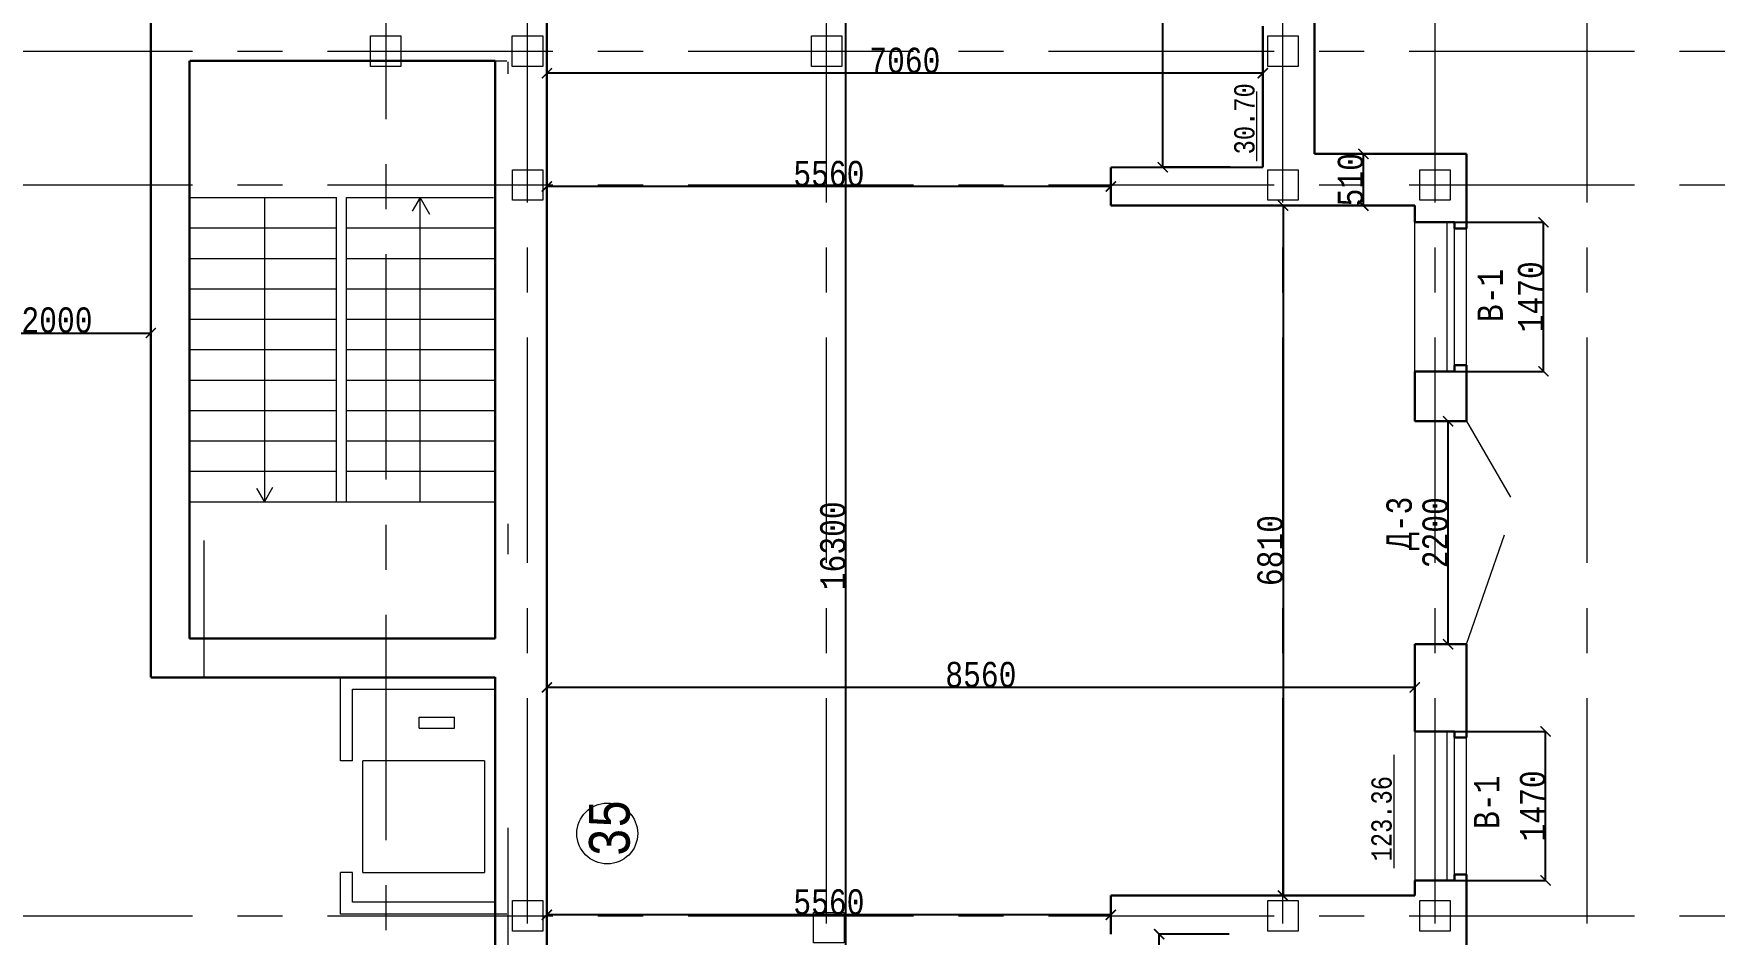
# Model space of a CAD drawing. Header units: millimetres. Extents: x -689206 to 4969298, y -1019800 to 703299.
# Drawn here: x -157068 to -140350, y -463225 to -454345 of the extents above; entities that cross this region are included whole.
import ezdxf

# ---------------------------------------------------------------- set-up
doc = ezdxf.new("R2010")
doc.units = ezdxf.units.MM
doc.linetypes.add('JIS_02_4.0', pattern=[5.5, 4, -1.5])
doc.linetypes.add('осеваяX2', pattern=[101.6, 63.5, -12.7, 12.7, -12.7])
for name, color, linetype, lineweight in [('несущие', 7, 'Continuous', 30), ('ОКНА', 250, 'Continuous', 20), ('РАЗМЕРЫ', 7, 'Continuous', 9), ('сваи', 7, 'JIS_02_4.0', 30), ('стены', 7, 'Continuous', 20)]:
    doc.layers.add(name, color=color, linetype=linetype, lineweight=lineweight)
doc.layers.add('четотам', color=7, linetype='Continuous')
doc.styles.add('Аннотативный', font='isocteur.ttf', dxfattribs={"width": 0.7, "height": 250})
doc.dimstyles.new('Аннотативный', dxfattribs={"dimscale": 0, "dimtxt": 250, "dimasz": 100, "dimexe": 1.25, "dimexo": 0.625, "dimtad": 1, "dimdec": 0, "dimtxsty": 'Аннотативный', "dimblk": 'ARCHTICK', "dimcen": 2.5, "dimadec": 0, "dimazin": 0, "dimtfac": 1, "dimtdec": 0, "dimtmove": 0, "dimatfit": 3, "dimfxl": 1, "dimarcsym": 0})

# ---------------------------------------------------------------- blocks, each defined once
blk = doc.blocks.new('_ArchTick')
at = {"color": 0, "linetype": 'ByBlock', "const_width": 0.15}
blk.add_lwpolyline([(-0.5, -0.5), (0.5, 0.5)], dxfattribs=at)
blk = doc.blocks.new('*D2977')
at = {"layer": 'Defpoints', "color": 0, "lineweight": 30, "transparency": 16777216}
for p in [(-145970, -463226), (-145279, -463226), (-145279, -467498)]:
    blk.add_point(p, dxfattribs=at)
at = {"layer": 'стены', "color": 0, "lineweight": -2, "transparency": 16777216}
for p, q in [((-145280, -463226), (-145972, -463226)), ((-145970, -467498), (-145970, -463226)), ((-145280, -467498), (-145972, -467498))]:
    blk.add_line(p, q, dxfattribs=at)
at = {"layer": 'стены', "color": 0, "lineweight": -2, "transparency": 16777216, "xscale": 100, "yscale": 100, "zscale": 100}
for p, rotation in [((-145970, -463226), 90), ((-145970, -467498), 270)]:
    blk.add_blockref('_ArchTick', p, dxfattribs=dict(at, rotation=rotation))
at = {"layer": 'стены', "color": 0, "lineweight": 5, "transparency": 16777216, "insert": (-146096, -465362), "char_height": 250, "attachment_point": 5, "rotation": 90, "style": 'Аннотативный'}
blk.add_mtext('4270', dxfattribs=at)
blk = doc.blocks.new('*D2978')
at = {"layer": 'Defpoints', "color": 0, "lineweight": 30, "transparency": 16777216}
for p in [(-145935, -451389), (-145268, -451389), (-145268, -455661)]:
    blk.add_point(p, dxfattribs=at)
at = {"layer": 'стены', "color": 0, "lineweight": -2, "transparency": 16777216}
for p, q in [((-145269, -451389), (-145937, -451389)), ((-145935, -455661), (-145935, -451389)), ((-145269, -455661), (-145937, -455661))]:
    blk.add_line(p, q, dxfattribs=at)
at = {"layer": 'стены', "color": 0, "lineweight": -2, "transparency": 16777216, "xscale": 100, "yscale": 100, "zscale": 100}
for p, rotation in [((-145935, -451389), 90), ((-145935, -455661), 270)]:
    blk.add_blockref('_ArchTick', p, dxfattribs=dict(at, rotation=rotation))
at = {"layer": 'стены', "color": 0, "lineweight": 5, "transparency": 16777216, "insert": (-146061, -453525), "char_height": 250, "attachment_point": 5, "rotation": 90, "style": 'Аннотативный'}
blk.add_mtext('4270', dxfattribs=at)
blk = doc.blocks.new('*D3035')
at = {"layer": 'Defpoints', "color": 0, "lineweight": 30, "transparency": 16777216}
for p in [(-144749, -456039), (-144749, -462846), (-144749, -462846)]:
    blk.add_point(p, dxfattribs=at)
at = {"layer": 'РАЗМЕРЫ', "color": 0, "lineweight": -2, "transparency": 16777216}
for p, q in [((-144750, -456039), (-144751, -456039)), ((-144749, -456039), (-144749, -462846)), ((-144750, -462846), (-144751, -462846))]:
    blk.add_line(p, q, dxfattribs=at)
at = {"layer": 'РАЗМЕРЫ', "color": 0, "lineweight": -2, "transparency": 16777216, "xscale": 100, "yscale": 100, "zscale": 100}
for p, rotation in [((-144749, -456039), 90), ((-144749, -462846), 270)]:
    blk.add_blockref('_ArchTick', p, dxfattribs=dict(at, rotation=rotation))
at = {"layer": 'РАЗМЕРЫ', "color": 0, "lineweight": 5, "transparency": 16777216, "insert": (-144875, -459442), "char_height": 250, "attachment_point": 5, "rotation": 90, "style": 'Аннотативный'}
blk.add_mtext('6810', dxfattribs=at)
blk = doc.blocks.new('*D3086')
at = {"layer": 'Defpoints', "color": 0, "linetype": 'ByBlock', "lineweight": 30, "transparency": 16777216}
for p in [(-143449, -461226), (-142159, -461226), (-143449, -462696)]:
    blk.add_point(p, dxfattribs=at)
at = {"layer": 'РАЗМЕРЫ', "color": 0, "linetype": 'ByBlock', "lineweight": -2, "transparency": 16777216}
for p, q in [((-143449, -461226), (-142158, -461226)), ((-142159, -462696), (-142159, -461226)), ((-143449, -462696), (-142158, -462696))]:
    blk.add_line(p, q, dxfattribs=at)
at = {"layer": 'РАЗМЕРЫ', "color": 0, "linetype": 'ByBlock', "lineweight": -2, "transparency": 16777216, "xscale": 100, "yscale": 100, "zscale": 100}
for p, rotation in [((-142159, -461226), 90), ((-142159, -462696), 270)]:
    blk.add_blockref('_ArchTick', p, dxfattribs=dict(at, rotation=rotation))
at = {"layer": 'РАЗМЕРЫ', "color": 0, "linetype": 'ByBlock', "lineweight": 5, "transparency": 16777216, "insert": (-142285, -461961), "char_height": 250, "attachment_point": 5, "rotation": 90, "style": 'Аннотативный'}
blk.add_mtext('1470', dxfattribs=at)
blk = doc.blocks.new('*D3087')
at = {"layer": 'Defpoints', "color": 0, "linetype": 'ByBlock', "lineweight": 30, "transparency": 16777216}
for p in [(-143449, -456204), (-142180, -456204), (-143449, -457674)]:
    blk.add_point(p, dxfattribs=at)
at = {"layer": 'РАЗМЕРЫ', "color": 0, "linetype": 'ByBlock', "lineweight": -2, "transparency": 16777216}
for p, q in [((-143449, -456204), (-142178, -456204)), ((-142180, -457674), (-142180, -456204)), ((-143449, -457674), (-142178, -457674))]:
    blk.add_line(p, q, dxfattribs=at)
at = {"layer": 'РАЗМЕРЫ', "color": 0, "linetype": 'ByBlock', "lineweight": -2, "transparency": 16777216, "xscale": 100, "yscale": 100, "zscale": 100}
for p, rotation in [((-142180, -456204), 90), ((-142180, -457674), 270)]:
    blk.add_blockref('_ArchTick', p, dxfattribs=dict(at, rotation=rotation))
at = {"layer": 'РАЗМЕРЫ', "color": 0, "linetype": 'ByBlock', "lineweight": 5, "transparency": 16777216, "insert": (-142305, -456939), "char_height": 250, "attachment_point": 5, "rotation": 90, "style": 'Аннотативный'}
blk.add_mtext('1470', dxfattribs=at)
blk = doc.blocks.new('*D3102')
at = {"layer": 'Defpoints', "color": 0, "linetype": 'ByBlock', "lineweight": 30, "transparency": 16777216}
for p in [(-143194, -458166), (-143249, -460366), (-143122, -460366)]:
    blk.add_point(p, dxfattribs=at)
at = {"layer": 'РАЗМЕРЫ', "color": 0, "linetype": 'ByBlock', "lineweight": -2, "transparency": 16777216}
for p, q in [((-143194, -458166), (-143120, -458166)), ((-143122, -458166), (-143122, -460366)), ((-143249, -460366), (-143120, -460366))]:
    blk.add_line(p, q, dxfattribs=at)
at = {"layer": 'РАЗМЕРЫ', "color": 0, "linetype": 'ByBlock', "lineweight": -2, "transparency": 16777216, "xscale": 100, "yscale": 100, "zscale": 100}
for p, rotation in [((-143122, -458166), 90), ((-143122, -460366), 270)]:
    blk.add_blockref('_ArchTick', p, dxfattribs=dict(at, rotation=rotation))
at = {"layer": 'РАЗМЕРЫ', "color": 0, "linetype": 'ByBlock', "lineweight": 5, "transparency": 16777216, "insert": (-143247, -459266), "char_height": 250, "attachment_point": 5, "rotation": 90, "style": 'Аннотативный'}
blk.add_mtext('2200', dxfattribs=at)
blk = doc.blocks.new('*D3176')
at = {"layer": 'Defpoints', "color": 0, "linetype": 'ByBlock', "lineweight": 30, "transparency": 16777216}
for p in [(-152009, -454733), (-152009, -455661), (-144949, -455661)]:
    blk.add_point(p, dxfattribs=at)
at = {"layer": 'РАЗМЕРЫ', "color": 0, "linetype": 'ByBlock', "lineweight": -2, "transparency": 16777216}
for p, q in [((-152009, -455660), (-152009, -454732)), ((-144949, -454733), (-152009, -454733)), ((-144949, -455660), (-144949, -454732))]:
    blk.add_line(p, q, dxfattribs=at)
at = {"layer": 'РАЗМЕРЫ', "color": 0, "linetype": 'ByBlock', "lineweight": -2, "transparency": 16777216, "xscale": 100, "yscale": 100, "zscale": 100, "rotation": 180}
blk.add_blockref('_ArchTick', (-152009, -454733), dxfattribs=at)
at = {"layer": 'РАЗМЕРЫ', "color": 0, "linetype": 'ByBlock', "lineweight": -2, "transparency": 16777216, "xscale": 100, "yscale": 100, "zscale": 100}
blk.add_blockref('_ArchTick', (-144949, -454733), dxfattribs=at)
at = {"layer": 'РАЗМЕРЫ', "color": 0, "linetype": 'ByBlock', "lineweight": 5, "transparency": 16777216, "insert": (-148479, -454608), "char_height": 250, "attachment_point": 5, "style": 'Аннотативный'}
blk.add_mtext('7060', dxfattribs=at)
blk = doc.blocks.new('*D3162')
at = {"layer": 'Defpoints', "color": 0, "linetype": 'ByBlock', "lineweight": 30, "transparency": 16777216}
for p in [(-155915, -456684), (-157768, -457303), (-155915, -457296)]:
    blk.add_point(p, dxfattribs=at)
at = {"layer": 'РАЗМЕРЫ', "color": 0, "linetype": 'ByBlock', "lineweight": -2, "transparency": 16777216}
for p, q in [((-155915, -456685), (-155915, -457297)), ((-157768, -457302), (-157768, -457294)), ((-157768, -457296), (-155915, -457296))]:
    blk.add_line(p, q, dxfattribs=at)
at = {"layer": 'РАЗМЕРЫ', "color": 0, "linetype": 'ByBlock', "lineweight": -2, "transparency": 16777216, "xscale": 100, "yscale": 100, "zscale": 100, "rotation": 180}
blk.add_blockref('_ArchTick', (-157768, -457296), dxfattribs=at)
at = {"layer": 'РАЗМЕРЫ', "color": 0, "linetype": 'ByBlock', "lineweight": -2, "transparency": 16777216, "xscale": 100, "yscale": 100, "zscale": 100}
blk.add_blockref('_ArchTick', (-155915, -457296), dxfattribs=at)
at = {"layer": 'РАЗМЕРЫ', "color": 0, "linetype": 'ByBlock', "lineweight": 5, "transparency": 16777216, "insert": (-156841, -457170), "char_height": 250, "attachment_point": 5, "style": 'Аннотативный'}
blk.add_mtext('2000', dxfattribs=at)
blk = doc.blocks.new('*D3189')
at = {"layer": 'Defpoints', "color": 0, "lineweight": 30, "ltscale": 15000, "transparency": 16777216}
for p in [(-152009, -460756), (-152009, -460792), (-143449, -460792)]:
    blk.add_point(p, dxfattribs=at)
at = {"layer": 'сваи', "color": 0, "lineweight": -2, "ltscale": 15000, "transparency": 16777216}
for p, q in [((-152009, -460757), (-152009, -460793)), ((-143449, -460792), (-152009, -460792)), ((-143449, -460792), (-143449, -460791))]:
    blk.add_line(p, q, dxfattribs=at)
at = {"layer": 'сваи', "color": 0, "lineweight": -2, "ltscale": 15000, "transparency": 16777216, "xscale": 100, "yscale": 100, "zscale": 100, "rotation": 180}
blk.add_blockref('_ArchTick', (-152009, -460792), dxfattribs=at)
at = {"layer": 'сваи', "color": 0, "lineweight": -2, "ltscale": 15000, "transparency": 16777216, "xscale": 100, "yscale": 100, "zscale": 100}
blk.add_blockref('_ArchTick', (-143449, -460792), dxfattribs=at)
at = {"layer": 'сваи', "color": 0, "lineweight": 5, "ltscale": 15000, "transparency": 16777216, "insert": (-147729, -460667), "char_height": 250, "attachment_point": 5, "style": 'Аннотативный'}
blk.add_mtext('8560', dxfattribs=at)
blk = doc.blocks.new('*D3190')
at = {"layer": 'Defpoints', "color": 0, "lineweight": 30, "ltscale": 15000, "transparency": 16777216}
for p in [(-152009, -463035), (-152009, -463035), (-146447, -463035)]:
    blk.add_point(p, dxfattribs=at)
at = {"layer": 'сваи', "color": 0, "lineweight": -2, "ltscale": 15000, "transparency": 16777216}
for p, q in [((-152009, -463035), (-152009, -463034)), ((-146447, -463035), (-152009, -463035)), ((-146447, -463035), (-146447, -463034))]:
    blk.add_line(p, q, dxfattribs=at)
at = {"layer": 'сваи', "color": 0, "lineweight": -2, "ltscale": 15000, "transparency": 16777216, "xscale": 100, "yscale": 100, "zscale": 100, "rotation": 180}
blk.add_blockref('_ArchTick', (-152009, -463035), dxfattribs=at)
at = {"layer": 'сваи', "color": 0, "lineweight": -2, "ltscale": 15000, "transparency": 16777216, "xscale": 100, "yscale": 100, "zscale": 100}
blk.add_blockref('_ArchTick', (-146447, -463035), dxfattribs=at)
at = {"layer": 'сваи', "color": 0, "lineweight": 5, "ltscale": 15000, "transparency": 16777216, "insert": (-149228, -462910), "char_height": 250, "attachment_point": 5, "style": 'Аннотативный'}
blk.add_mtext('5560', dxfattribs=at)
blk = doc.blocks.new('*D3191')
at = {"layer": 'Defpoints', "color": 0, "lineweight": 30, "ltscale": 15000, "transparency": 16777216}
for p in [(-152009, -455850), (-152009, -455850), (-146447, -455850)]:
    blk.add_point(p, dxfattribs=at)
at = {"layer": 'сваи', "color": 0, "lineweight": -2, "ltscale": 15000, "transparency": 16777216}
for p, q in [((-152009, -455850), (-152009, -455849)), ((-146447, -455850), (-152009, -455850)), ((-146447, -455850), (-146447, -455849))]:
    blk.add_line(p, q, dxfattribs=at)
at = {"layer": 'сваи', "color": 0, "lineweight": -2, "ltscale": 15000, "transparency": 16777216, "xscale": 100, "yscale": 100, "zscale": 100, "rotation": 180}
blk.add_blockref('_ArchTick', (-152009, -455850), dxfattribs=at)
at = {"layer": 'сваи', "color": 0, "lineweight": -2, "ltscale": 15000, "transparency": 16777216, "xscale": 100, "yscale": 100, "zscale": 100}
blk.add_blockref('_ArchTick', (-146447, -455850), dxfattribs=at)
at = {"layer": 'сваи', "color": 0, "lineweight": 5, "ltscale": 15000, "transparency": 16777216, "insert": (-149228, -455725), "char_height": 250, "attachment_point": 5, "style": 'Аннотативный'}
blk.add_mtext('5560', dxfattribs=at)
blk = doc.blocks.new('*D3192')
at = {"layer": 'Defpoints', "color": 0, "lineweight": 30, "ltscale": 15000, "transparency": 16777216}
for p in [(-149061, -451246), (-149061, -451246), (-149061, -467545)]:
    blk.add_point(p, dxfattribs=at)
at = {"layer": 'сваи', "color": 0, "lineweight": -2, "ltscale": 15000, "transparency": 16777216}
for p, q in [((-149062, -451246), (-149063, -451246)), ((-149061, -467545), (-149061, -451246)), ((-149061, -467545), (-149060, -467545))]:
    blk.add_line(p, q, dxfattribs=at)
at = {"layer": 'сваи', "color": 0, "lineweight": -2, "ltscale": 15000, "transparency": 16777216, "xscale": 100, "yscale": 100, "zscale": 100}
for p, rotation in [((-149061, -451246), 90), ((-149061, -467545), 270)]:
    blk.add_blockref('_ArchTick', p, dxfattribs=dict(at, rotation=rotation))
at = {"layer": 'сваи', "color": 0, "lineweight": 5, "ltscale": 15000, "transparency": 16777216, "insert": (-149187, -459395), "char_height": 250, "attachment_point": 5, "rotation": 90, "style": 'Аннотативный'}
blk.add_mtext('16300', dxfattribs=at)
blk = doc.blocks.new('*D3206')
at = {"layer": 'Defpoints', "color": 0, "linetype": 'ByBlock', "lineweight": 30, "ltscale": 35, "transparency": 16777216}
for p in [(-143957, -455529), (-143957, -456039), (-143957, -456039)]:
    blk.add_point(p, dxfattribs=at)
at = {"layer": 'РАЗМЕРЫ', "color": 0, "linetype": 'ByBlock', "lineweight": -2, "ltscale": 35, "transparency": 16777216}
for p, q in [((-143957, -455529), (-143958, -455529)), ((-143957, -455529), (-143957, -456039)), ((-143957, -456039), (-143958, -456039))]:
    blk.add_line(p, q, dxfattribs=at)
at = {"layer": 'РАЗМЕРЫ', "color": 0, "linetype": 'ByBlock', "lineweight": -2, "ltscale": 35, "transparency": 16777216, "xscale": 100, "yscale": 100, "zscale": 100}
for p, rotation in [((-143957, -455529), 90), ((-143957, -456039), 270)]:
    blk.add_blockref('_ArchTick', p, dxfattribs=dict(at, rotation=rotation))
at = {"layer": 'РАЗМЕРЫ', "color": 0, "linetype": 'ByBlock', "lineweight": 5, "ltscale": 35, "transparency": 16777216, "insert": (-144082, -455784), "char_height": 250, "attachment_point": 5, "rotation": 90, "style": 'Аннотативный'}
blk.add_mtext('510', dxfattribs=at)

msp = doc.modelspace()

# ---------------------------------------------------------------- linework, layer by layer
at = {"layer": 'несущие', "color": 0}
for p, q in [((-144439.1, -454209.9), (-144439.1, -455529.1)), ((-144949.1, -455661), (-144949.1, -454269.9)), ((-142939.4, -455529.1), (-144439.1, -455529.1)), ((-142939.4, -455529.1), (-142939.4, -456264.1)), ((-143449.4, -456204.1), (-143449.4, -456038.8)), ((-143449.4, -458165.6), (-143449.4, -457674.1)), ((-142939.4, -457614.1), (-142939.4, -458165.6)), ((-142939.4, -458165.6), (-143449.4, -458165.6)), ((-143449.4, -461226.4), (-143449.4, -460365.6)), ((-142939.4, -460365.6), (-143449.4, -460365.6)), ((-142939.4, -461286.4), (-142939.4, -460365.6)), ((-143449.4, -462845.5), (-143449.4, -462696.4)), ((-142939.4, -463355.5), (-142939.4, -462636.4))]:
    msp.add_line(p, q, dxfattribs=at)
at = {"layer": 'ОКНА', "color": 0, "lineweight": 13}
for p, q in [((-143449.4, -457674.1), (-143449.4, -456204.1)), ((-142939.4, -457614.1), (-142939.4, -456264.1)), ((-143449.4, -461226.4), (-143449.4, -462696.4)), ((-142939.4, -462636.4), (-142939.4, -461286.4))]:
    msp.add_line(p, q, dxfattribs=at)
at = {"layer": 'ОКНА', "lineweight": 13}
for p, q in [((-143129.4, -457674.1), (-143129.4, -456204.1)), ((-143059.4, -457614.1), (-143059.4, -456264.1)), ((-143129.4, -462696.4), (-143129.4, -461226.4)), ((-143059.4, -462636.4), (-143059.4, -461286.4))]:
    msp.add_line(p, q, dxfattribs=at)
at = {"layer": 'ОКНА', "color": 18, "lineweight": 30, "true_color": 0x000000}
for p, q in [((-143059.4, -456204.1), (-143059.4, -456264.1)), ((-143059.4, -456264.1), (-142939.4, -456264.1)), ((-143059.4, -457674.1), (-143059.4, -457614.1)), ((-142939.4, -457614.1), (-143059.4, -457614.1)), ((-143059.4, -461226.4), (-143059.4, -461286.4)), ((-143059.4, -461286.4), (-142939.4, -461286.4)), ((-143059.4, -462696.4), (-143059.4, -462636.4)), ((-142939.4, -462636.4), (-143059.4, -462636.4))]:
    msp.add_line(p, q, dxfattribs=at)
at = {"layer": 'ОКНА', "color": 0}
for p, q in [((-143449.4, -458165.6), (-143449.4, -457674.1)), ((-142939.4, -461286.4), (-142939.4, -461226.4)), ((-142939.4, -462696.4), (-142939.4, -462636.4))]:
    msp.add_line(p, q, dxfattribs=at)
at = {"layer": 'РАЗМЕРЫ', "linetype": 'осеваяX2', "lineweight": 5, "ltscale": 35}
for p, q in [((-153598.7, -424515.6), (-153598.7, -491568.3)), ((-182620.4, -455835.5), (-132779.1, -455835.5)), ((-182620.4, -463045.5), (-132779.1, -463045.5))]:
    msp.add_line(p, q, dxfattribs=at)
at = {"layer": 'РАЗМЕРЫ', "linetype": 'ByBlock', "lineweight": 30}
for p, q in [((-155915.1, -460690), (-155915.1, -454230)), ((-152009.4, -454620.6), (-152009.4, -454230)), ((-155535.1, -454610), (-155535.1, -460310)), ((-152519.4, -460310), (-155535.1, -460310)), ((-155915.1, -460692.7), (-152519.4, -460692.7))]:
    msp.add_line(p, q, dxfattribs=at)
at = {"layer": 'РАЗМЕРЫ', "lineweight": 30, "ltscale": 150}
msp.add_line((-155531.4, -454610), (-152519.4, -454610), dxfattribs=at)
at = {"layer": 'РАЗМЕРЫ', "linetype": 'ByBlock', "lineweight": 20}
for p, q in [((-155405.1, -454610), (-152405.1, -454610)), ((-152389.4, -454740.6), (-152389.4, -454620.6)), ((-152519.4, -459178.7), (-152519.4, -457828.7)), ((-152519.4, -459178.7), (-152519.4, -457828.7)), ((-152519.4, -459178.7), (-152519.4, -460310)), ((-152389.4, -459478.7), (-152389.4, -459178.7)), ((-155389.4, -460692.7), (-155389.4, -459342.7)), ((-152389.4, -463528.7), (-152389.4, -462178.7))]:
    msp.add_line(p, q, dxfattribs=at)
at = {"layer": 'РАЗМЕРЫ'}
for p, q in [((-145006.2, -455601.9), (-145006.2, -454912.6)), ((-143653.2, -462576.2), (-143653.2, -461458.3))]:
    msp.add_line(p, q, dxfattribs=at)
at = {"layer": 'РАЗМЕРЫ', "linetype": 'ByBlock', "lineweight": 13}
for p, q in [((-155535.1, -455960), (-154085.1, -455960)), ((-154794.4, -455960), (-154794.4, -458960)), ((-154085.1, -458960), (-154085.1, -455960)), ((-153985.1, -455960), (-152535.1, -455960)), ((-153985.1, -458960), (-153985.1, -455960)), ((-153260.1, -455960), (-153338, -456094.9)), ((-153260.1, -458960), (-153260.1, -455960)), ((-153164.2, -456126.2), (-153260.1, -455960)), ((-155535.1, -456260), (-154085.1, -456260)), ((-153985.1, -456260), (-152519.4, -456260)), ((-155535.1, -456560), (-154085.1, -456560)), ((-153985.1, -456560), (-152519.4, -456560)), ((-155535.1, -456860), (-154085.1, -456860)), ((-153985.1, -456860), (-152519.4, -456860)), ((-155535.1, -457160), (-154085.1, -457160)), ((-153985.1, -457160), (-152519.4, -457160)), ((-155535.1, -457460), (-154085.1, -457460)), ((-153985.1, -457460), (-152519.4, -457460)), ((-155535.1, -457760), (-154085.1, -457760)), ((-153985.1, -457760), (-152519.4, -457760)), ((-155535.1, -458060), (-154085.1, -458060)), ((-153985.1, -458060), (-152519.4, -458060)), ((-155535.1, -458360), (-154085.1, -458360)), ((-153985.1, -458360), (-152519.4, -458360)), ((-155535.1, -458660), (-154085.1, -458660)), ((-153985.1, -458660), (-152519.4, -458660)), ((-154794.4, -458960), (-154869, -458830.9)), ((-154869, -458830.9), (-154794.4, -458960)), ((-154794.4, -458960), (-154711.3, -458816.1)), ((-155535.1, -458960), (-154085.1, -458960)), ((-154810.1, -458960), (-153260.1, -458960)), ((-153985.1, -458960), (-152535.1, -458960)), ((-152405.1, -463030), (-154045.1, -463030))]:
    msp.add_line(p, q, dxfattribs=at)
at = {"layer": 'РАЗМЕРЫ', "color": 7, "lineweight": 25, "true_color": 0xffffff}
msp.add_line((-144266.2, -456039.1), (-144266.2, -456038.8), dxfattribs=at)
at = {"layer": 'РАЗМЕРЫ', "color": 0, "lineweight": 9}
for p, q in [((-142939.4, -458165.6), (-142506.3, -458915.7)), ((-142939.4, -460365.6), (-142563.1, -459286.1))]:
    msp.add_line(p, q, dxfattribs=at)
at = {"layer": 'РАЗМЕРЫ', "lineweight": 13}
for p, q in [((-154045.1, -461516.9), (-154045.1, -460690)), ((-153925.1, -461516.9), (-153925.1, -460810)), ((-153925.1, -460810), (-152525.1, -460810)), ((-152525.1, -460810), (-152525.1, -462910)), ((-153267.7, -461194.1), (-153267.7, -461084.1)), ((-152921.5, -461194.1), (-152921.5, -461084.1)), ((-153925.1, -461516.9), (-154045.1, -461516.9)), ((-152625.1, -461516.9), (-153825.3, -461516.9)), ((-153825.3, -462616.9), (-153825.3, -461516.9)), ((-152625.1, -461516.9), (-152625.1, -462616.9)), ((-154045.1, -463030), (-154045.1, -462616.9)), ((-153925.1, -462616.9), (-154045.1, -462616.9)), ((-153925.1, -462910), (-153925.1, -462616.9)), ((-153825.3, -462616.9), (-152625.1, -462616.9)), ((-152525.1, -462910), (-153925.1, -462910))]:
    msp.add_line(p, q, dxfattribs=at)
at = {"layer": 'сваи', "lineweight": 20, "ltscale": 15000}
msp.add_line((-152535.1, -458960), (-152519.4, -458960), dxfattribs=at)
at = {"layer": 'стены', "linetype": 'осеваяX2', "lineweight": 5, "ltscale": 35}
for p, q in [((-152199.4, -491568.3), (-152199.4, -424515.6)), ((-149251.4, -491568.3), (-149251.4, -424515.6)), ((-144749.4, -491568.3), (-144749.4, -424515.6)), ((-143249.4, -491568.3), (-143249.4, -424515.6)), ((-141749.4, -491568.3), (-141749.4, -424515.6)), ((-182620.4, -454515.6), (-132779.1, -454515.6))]:
    msp.add_line(p, q, dxfattribs=at)
at = {"layer": 'стены', "lineweight": 30}
for p, q in [((-152009.4, -455916.5), (-152009.4, -454365.5)), ((-152519.4, -460310), (-152519.4, -454610)), ((-146446.8, -455662), (-144949.1, -455661)), ((-146446.8, -456038.8), (-146446.8, -455662)), ((-152009.4, -462845.5), (-152009.4, -455916.5)), ((-146446.8, -456038.8), (-143449.4, -456038.8)), ((-152519.4, -464457.5), (-152519.4, -460690)), ((-152009.4, -464457.5), (-152009.4, -462845.5)), ((-143449.4, -462845.5), (-146446.8, -462845.5)), ((-146446.8, -463225.3), (-146446.8, -462845.5))]:
    msp.add_line(p, q, dxfattribs=at)
at = {"layer": 'стены', "color": 18, "lineweight": 30, "true_color": 0x000000}
for p, q in [((-143059.4, -456204.1), (-143449.4, -456204.1)), ((-143449.4, -457674.1), (-143059.4, -457674.1)), ((-143059.4, -461226.4), (-143449.4, -461226.4)), ((-143449.4, -462696.4), (-143059.4, -462696.4))]:
    msp.add_line(p, q, dxfattribs=at)
at = {"layer": 'стены', "lineweight": 13}
for p, q in [((-153267.7, -461084.1), (-152921.5, -461084.1)), ((-153267.7, -461194.1), (-152921.5, -461194.1))]:
    msp.add_line(p, q, dxfattribs=at)
at = {"layer": 'стены', "lineweight": 20}
for points in [[(-153748.7, -454665.6), (-153748.7, -454365.6), (-153448.7, -454365.6), (-153448.7, -454665.6)], [(-152350.4, -454665.6), (-152350.4, -454365.6), (-152050.4, -454365.6), (-152050.4, -454665.6)], [(-149399.4, -454665.6), (-149399.4, -454365.6), (-149099.4, -454365.6), (-149099.4, -454665.6)], [(-144899.4, -454665.6), (-144899.4, -454365.6), (-144599.4, -454365.6), (-144599.4, -454665.6)], [(-152349.4, -455985.5), (-152349.4, -455685.5), (-152049.4, -455685.5), (-152049.4, -455985.5)], [(-144899.4, -455985.5), (-144899.4, -455685.5), (-144599.4, -455685.5), (-144599.4, -455985.5)], [(-143399.4, -455985.5), (-143399.4, -455685.5), (-143099.4, -455685.5), (-143099.4, -455985.5)], [(-152349.4, -463195.5), (-152349.4, -462895.5), (-152049.4, -462895.5), (-152049.4, -463195.5)], [(-144899.4, -463195.5), (-144899.4, -462895.5), (-144599.4, -462895.5), (-144599.4, -463195.5)], [(-143399.9, -463195.5), (-143399.9, -462895.5), (-143099.9, -462895.5), (-143099.9, -463195.5)], [(-149378.1, -463311), (-149378.1, -463011), (-149078.1, -463011), (-149078.1, -463311)]]:
    msp.add_lwpolyline(points, close=True, dxfattribs=at)
at = {"layer": 'четотам', "lineweight": 13}
msp.add_circle((-151413.7, -462233.3), 300, dxfattribs=at)

# ---------------------------------------------------------------- texts
at = {"layer": 'РАЗМЕРЫ', "char_height": 200, "width": 656.117, "attachment_point": 1, "rotation": 90, "style": 'Аннотативный'}
for s, insert in [('30.70', (-145230.2, -455533.6)), ('123.36', (-143877.3, -462507.9))]:
    msp.add_mtext(s, dxfattribs=dict(at, insert=insert))
at = {"layer": 'РАЗМЕРЫ', "lineweight": 20, "ltscale": 150, "char_height": 250, "width": 922.913, "attachment_point": 1, "rotation": 90, "style": 'Аннотативный'}
for s, insert in [('В-1', (-142830.9, -457188.3)), ('Д-3', (-143729, -459436.5)), ('В-1', (-142866.6, -462188.3))]:
    msp.add_mtext(s, dxfattribs=dict(at, insert=insert))
at = {"layer": 'РАЗМЕРЫ', "lineweight": 13, "ltscale": 150, "insert": (-151593.6, -462461.3), "char_height": 401.1, "width": 1460, "attachment_point": 1, "rotation": 90, "style": 'Аннотативный'}
msp.add_mtext('35', dxfattribs=at)

# ---------------------------------------------------------------- dimensions: what is measured, and where the dimension line sits
at = {"layer": 'РАЗМЕРЫ', "linetype": 'ByBlock', "lineweight": 5}
dim = msp.add_linear_dim(base=(-152009.4, -454733.4), p1=(-144949.1, -455661), p2=(-152009.4, -455661), angle=180, dimstyle='Аннотативный', dxfattribs=at)
dim.commit()
dim.dimension.update_dxf_attribs({"geometry": '*D3176', "text_midpoint": (-148479.2, -454607.7)})
at = {"layer": 'РАЗМЕРЫ', "linetype": 'ByBlock', "lineweight": 5, "ltscale": 35}
dim = msp.add_linear_dim(base=(-143956.8, -456038.8), p1=(-143956.8, -455529.1), p2=(-143956.8, -456038.8), angle=90, dimstyle='Аннотативный', dxfattribs=at)
dim.commit()
dim.dimension.update_dxf_attribs({"geometry": '*D3206', "text_midpoint": (-144082.4, -455784)})
at = {"layer": 'РАЗМЕРЫ', "lineweight": 5}
dim = msp.add_linear_dim(base=(-144749.4, -462845.5), p1=(-144749.4, -456038.8), p2=(-144749.4, -462845.5), angle=90, text='6810', dimstyle='Аннотативный', dxfattribs=at)
dim.commit()
dim.dimension.update_dxf_attribs({"geometry": '*D3035', "text_midpoint": (-144875, -459442.1)})
at = {"layer": 'РАЗМЕРЫ', "color": 18, "linetype": 'ByBlock', "lineweight": 5, "true_color": 0x000000}
for base, p1, p2, picture, middle in [((-142179.7, -456204.1), (-143449.4, -457674.1), (-143449.4, -456204.1), '*D3087', (-142305.3, -456939.1)), ((-143121.7, -460365.6), (-143194.4, -458165.6), (-143249.4, -460365.6), '*D3102', (-143247.3, -459265.6)), ((-142159.1, -461226.4), (-143449.4, -462696.4), (-143449.4, -461226.4), '*D3086', (-142284.8, -461961.4))]:
    dim = msp.add_linear_dim(base=base, p1=p1, p2=p2, angle=90, dimstyle='Аннотативный', dxfattribs=at)
    dim.commit()
    dim.dimension.update_dxf_attribs({"geometry": picture, "text_midpoint": middle})
at = {"layer": 'РАЗМЕРЫ', "linetype": 'ByBlock', "lineweight": 5}
dim = msp.add_linear_dim(base=(-155915.1, -457295.7), p1=(-157767.6, -457302.6), p2=(-155915.1, -456684.3), angle=180, text='2000', dimstyle='Аннотативный', dxfattribs=at)
dim.commit()
dim.dimension.update_dxf_attribs({"geometry": '*D3162', "text_midpoint": (-156841.4, -457170)})
at = {"layer": 'сваи', "lineweight": 5, "ltscale": 15000}
for base, p1, p2, angle, text, picture, middle in [((-149061.4, -451245.5), (-149061.5, -467544.8), (-149061.4, -451245.5), 90, '16300', '*D3192', (-149187, -459395.2)), ((-152009.4, -455850.4), (-146446.8, -455850.4), (-152009.4, -455850.4), 180, '5560', '*D3191', (-149228.1, -455724.7)), ((-152009.4, -463035.4), (-146446.8, -463035.4), (-152009.4, -463035.4), 180, '5560', '*D3190', (-149228.1, -462909.8))]:
    dim = msp.add_linear_dim(base=base, p1=p1, p2=p2, angle=angle, text=text, dimstyle='Аннотативный', dxfattribs=at)
    dim.commit()
    dim.dimension.update_dxf_attribs({"geometry": picture, "text_midpoint": middle})
dim = msp.add_linear_dim(base=(-152009.4, -460792.2), p1=(-143449.4, -460792.2), p2=(-152009.4, -460756.1), angle=180, dimstyle='Аннотативный', dxfattribs=at)
dim.commit()
dim.dimension.update_dxf_attribs({"geometry": '*D3189', "text_midpoint": (-147729.4, -460666.6)})
at = {"layer": 'стены', "lineweight": 5}
for base, p1, p2, picture, middle in [((-145935.4, -451389), (-145268.1, -455661), (-145268.1, -451389), '*D2978', (-146061.1, -453525)), ((-145970.4, -463225.5), (-145279.4, -467497.5), (-145279.4, -463225.5), '*D2977', (-146096.1, -465361.5))]:
    dim = msp.add_linear_dim(base=base, p1=p1, p2=p2, angle=90, text='4270', dimstyle='Аннотативный', dxfattribs=at)
    dim.commit()
    dim.dimension.update_dxf_attribs({"geometry": picture, "text_midpoint": middle})

doc.saveas('drawing.dxf')
